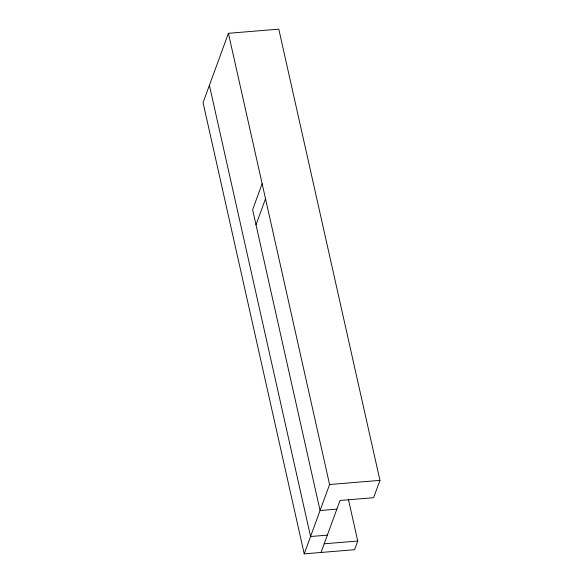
<?xml version="1.0" encoding="UTF-8"?>
<svg xmlns="http://www.w3.org/2000/svg" width="583" height="583" viewBox="0 0 583 583"><rect width="100%" height="100%" fill="white"/><g stroke="black" fill="none" stroke-linecap="round" stroke-linejoin="round"><path stroke-width="0.87" d="M321.007 552.465L340.035 500.469L373.608 497.7L379.948 480.37L278.783 29.15L228.419 33.304L203.052 102.63L304.217 553.85L354.581 549.696L357.751 541.031L348.394 499.281M262.146 183.711L252.628 209.705L320.074 510.519L336.865 509.134M256.003 224.746L265.513 198.752M304.217 553.85L329.592 484.524L228.419 33.304M329.592 484.524L379.948 480.37M327.347 535.136L310.564 536.52L209.392 85.3M324.177 543.801L357.751 541.031"/></g></svg>
